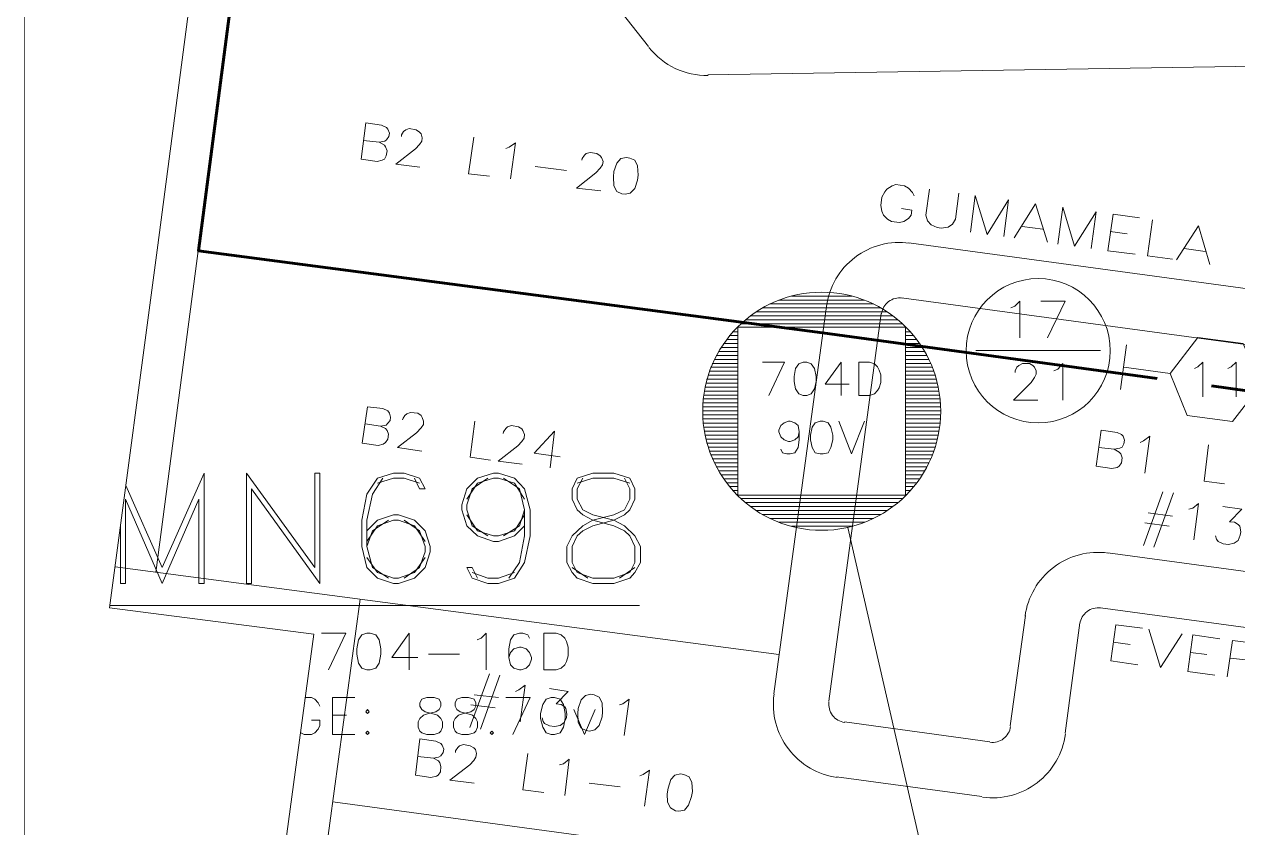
# Model space of a CAD drawing. Header units: millimetres. Extents: x 0.09 to 0.957, y 0.015 to 0.727.
# Drawn here: x 0.0903 to 0.3169, y 0.2107 to 0.3607 of the extents above; entities that cross this region are included whole.
import ezdxf

# ---------------------------------------------------------------- set-up
doc = ezdxf.new("R2010")
doc.units = ezdxf.units.MM
for name, color, linetype in [('PDF_0', 7, 'Continuous'), ('PDF_s48$Actives-PowerSupply', 1, 'Continuous'), ('PDF_s48$BOUNDARY-NODE', 3, 'Continuous'), ('PDF_s48$NAME-ROAD', 7, 'Continuous'), ('PDF_s48$Passives-TapOffs', 7, 'Continuous'), ('PDF_s48$Symbols-EndOfLine', 7, 'Continuous'), ('PDF_s48$Symbols-SelfTerminating', 7, 'Continuous')]:
    doc.layers.add(name, color=color, linetype=linetype)
for name, color, linetype, true_color in [('PDF_s48$Actives-NodeReceiver', 104, 'Continuous', 0x009525), ('PDF_s48$LOTS', 254, 'Continuous', 0xdcdcdc), ('PDF_s48$ROAD', 8, 'Continuous', 0x808080), ('PDF_s48$SDU', 157, 'Continuous', 0x396472)]:
    doc.layers.add(name, color=color, linetype=linetype, true_color=true_color)

msp = doc.modelspace()

# ---------------------------------------------------------------- linework, layer by layer
at = {"layer": 'PDF_0', "lineweight": 0, "const_width": 0.000105595703125}
msp.add_lwpolyline([(0.9565052685546787, 0.7268272021484308), (0.9565052685546787, 0.0151121630859374), (0.0903037158203117, 0.0151121630859374), (0.0903037158203117, 0.7268272021484308)], close=True, dxfattribs=at)
at = {"layer": 'PDF_0', "lineweight": 9}
msp.add_lwpolyline([(0.6410381054687441, 0.1588807128906235), (0.5803205761718697, 0.1354384667968738), (0.551704140624995, 0.1643716894531235), (0.53744872070312, 0.226039580078123), (0.4627925585937457, 0.2089330761718731), (0.4511770312499959, 0.1237173437499989), (0.4172808105468712, 0.0948897167968741), (0.4107338769531213, 0.0434646093749996), (0.3420966699218719, 0.0522290527343745), (0.3133746386718721, 0.0711306835937493), (0.1972193652343732, 0.0858084863281242), (0.1776841601562483, 0.0687019824218744), (0.0976426171874991, 0.0795783398437493), (0.105773486328124, 0.1425133789062487), (0.1343899218749988, 0.1732417285156234), (0.1443159179687486, 0.2468419335937477), (0.106195869140624, 0.2518049316406227), (0.1151715039062489, 0.3194917773437471), (0.1246751171874989, 0.3916136425781214)], dxfattribs=at)
at = {"layer": 'PDF_s48$Actives-NodeReceiver', "lineweight": 18}
for points in [[(0.1092229922255924, 0.2746330010225604), (0.1160162695312489, 0.2593022265624976), (0.1238303515624989, 0.2769367089843724), (0.1238303515624989, 0.2563455468749977), (0.1228799902343739, 0.2563455468749977), (0.1228799902343739, 0.2720793066406225), (0.1160162695312489, 0.2563455468749977), (0.109152548828124, 0.2720793066406225), (0.109152548828124, 0.2563455468749977), (0.108202187499999, 0.2563455468749977), (0.108202187499999, 0.2669349324448504)], [(0.1542419140624986, 0.2661659472656225), (0.1562482324218736, 0.2681722656249975), (0.1592049121093735, 0.2691226269531225), (0.1601552734374985, 0.2691226269531225), (0.1631119531249985, 0.2681722656249975), (0.1651182714843735, 0.2661659472656225), (0.1660686328124985, 0.2632092675781226), (0.1660686328124985, 0.2622589062499976), (0.1651182714843735, 0.2593022265624976), (0.1631119531249985, 0.2572959082031226), (0.1601552734374985, 0.2563455468749977), (0.1592049121093735, 0.2563455468749977), (0.1562482324218736, 0.2572959082031226), (0.1542419140624986, 0.2593022265624976), (0.1532915527343736, 0.2632092675781226), (0.1532915527343736, 0.2681722656249975), (0.1542419140624986, 0.2730296679687475), (0.1562482324218736, 0.2759863476562474), (0.1592049121093735, 0.2769367089843724), (0.1612112304687485, 0.2769367089843724), (0.1640623144531235, 0.2759863476562474), (0.1651182714843735, 0.2739800292968725), (0.1640623144531235, 0.2739800292968725), (0.1631119531249985, 0.2759863476562474)], [(0.1837031152343733, 0.2671163085937475), (0.1818023925781233, 0.2652155859374976), (0.1788457128906233, 0.2641596289062476), (0.1778953515624984, 0.2641596289062476), (0.1749386718749984, 0.2652155859374976), (0.1729323535156234, 0.2671163085937475), (0.1719819921874984, 0.2700729882812475), (0.1719819921874984, 0.2710233496093725), (0.1729323535156234, 0.2739800292968725), (0.1749386718749984, 0.2759863476562474), (0.1778953515624984, 0.2769367089843724), (0.1788457128906233, 0.2769367089843724), (0.1818023925781233, 0.2759863476562474), (0.1837031152343733, 0.2739800292968725), (0.1847590722656233, 0.2700729882812475), (0.1847590722656233, 0.2652155859374976), (0.1837031152343733, 0.2602525878906226), (0.1818023925781233, 0.2572959082031226), (0.1788457128906233, 0.2563455468749977), (0.1768393945312483, 0.2563455468749977), (0.1738827148437484, 0.2572959082031226), (0.1729323535156234, 0.2593022265624976), (0.1738827148437484, 0.2593022265624976), (0.1749386718749984, 0.2572959082031226)], [(0.1582545507812485, 0.2572959082031226), (0.1552978710937486, 0.2593022265624976), (0.1542419140624986, 0.2632092675781226), (0.1542419140624986, 0.2681722656249975), (0.1552978710937486, 0.2730296679687475), (0.1571985937499986, 0.2759863476562474)], [(0.1562482324218736, 0.2750359863281225), (0.1592049121093735, 0.2759863476562474), (0.1612112304687485, 0.2759863476562474), (0.1640623144531235, 0.2750359863281225)], [(0.1768393945312483, 0.2652155859374976), (0.1738827148437484, 0.2671163085937475), (0.1729323535156234, 0.2700729882812475), (0.1729323535156234, 0.2710233496093725), (0.1738827148437484, 0.2739800292968725), (0.1768393945312483, 0.2759863476562474)], [(0.1729323535156234, 0.2720793066406225), (0.1749386718749984, 0.2750359863281225), (0.1778953515624984, 0.2759863476562474), (0.1788457128906233, 0.2759863476562474), (0.1818023925781233, 0.2750359863281225), (0.1837031152343733, 0.2720793066406225)], [(0.1797960742187483, 0.2759863476562474), (0.1827527539062483, 0.2739800292968725), (0.1837031152343733, 0.2700729882812475)], [(0.2023935546874982, 0.2759863476562474), (0.2033439160156231, 0.2739800292968725), (0.2033439160156231, 0.2720793066406225), (0.2023935546874982, 0.2700729882812475), (0.2003872363281232, 0.2691226269531225), (0.1964801953124982, 0.2681722656249975), (0.1945794726562482, 0.2671163085937475), (0.1925731542968732, 0.2652155859374976), (0.1916227929687482, 0.2632092675781226), (0.1916227929687482, 0.2602525878906226), (0.1925731542968732, 0.2583518652343726), (0.1935235156249982, 0.2572959082031226), (0.1964801953124982, 0.2563455468749977), (0.2003872363281232, 0.2563455468749977), (0.2033439160156231, 0.2572959082031226), (0.2042942773437481, 0.2583518652343726), (0.2053502343749981, 0.2602525878906226), (0.2053502343749981, 0.2632092675781226), (0.2042942773437481, 0.2652155859374976), (0.2023935546874982, 0.2671163085937475), (0.2003872363281232, 0.2681722656249975), (0.1964801953124982, 0.2691226269531225), (0.1945794726562482, 0.2700729882812475), (0.1935235156249982, 0.2720793066406225), (0.1935235156249982, 0.2739800292968725), (0.1945794726562482, 0.2759863476562474)], [(0.1935235156249982, 0.2750359863281225), (0.1964801953124982, 0.2759863476562474), (0.2003872363281232, 0.2759863476562474), (0.2033439160156231, 0.2750359863281225)], [(0.1807464355468733, 0.2572959082031226), (0.1827527539062483, 0.2602525878906226), (0.1837031152343733, 0.2652155859374976), (0.1837031152343733, 0.2700729882812475), (0.1827527539062483, 0.2671163085937475), (0.1797960742187483, 0.2652155859374976)], [(0.1542419140624986, 0.2641596289062476), (0.1562482324218736, 0.2671163085937475), (0.1592049121093735, 0.2681722656249975), (0.1601552734374985, 0.2681722656249975), (0.1631119531249985, 0.2671163085937475), (0.1651182714843735, 0.2641596289062476)], [(0.1542419140624986, 0.2632092675781226), (0.1552978710937486, 0.2661659472656225), (0.1582545507812485, 0.2681722656249975)], [(0.1612112304687485, 0.2681722656249975), (0.1640623144531235, 0.2661659472656225), (0.1651182714843735, 0.2632092675781226), (0.1651182714843735, 0.2622589062499976), (0.1640623144531235, 0.2593022265624976), (0.1612112304687485, 0.2572959082031226)], [(0.1837031152343733, 0.2691226269531225), (0.1818023925781233, 0.2661659472656225), (0.1788457128906233, 0.2652155859374976), (0.1778953515624984, 0.2652155859374976), (0.1749386718749984, 0.2661659472656225), (0.1729323535156234, 0.2691226269531225)], [(0.1651182714843735, 0.2612029492187476), (0.1631119531249985, 0.2583518652343726), (0.1601552734374985, 0.2572959082031226), (0.1592049121093735, 0.2572959082031226), (0.1562482324218736, 0.2583518652343726), (0.1542419140624986, 0.2612029492187476)], [(0.1955298339843732, 0.2572959082031226), (0.1925731542968732, 0.2593022265624976)], [(0.2042942773437481, 0.2593022265624976), (0.2014431933593731, 0.2572959082031226)], [(0.1818023925781233, 0.2583518652343726), (0.1788457128906233, 0.2572959082031226), (0.1768393945312483, 0.2572959082031226), (0.1738827148437484, 0.2583518652343726)], [(0.2051390429687481, 0.2522273144531227), (0.1062518793419696, 0.2522273144531227)], [(0.1333234779237854, 0.2482730822976626), (0.1333339648437488, 0.2483202734374977)], [(0.1457942578124987, 0.2470531249999977), (0.1503348730468736, 0.2470531249999977), (0.1470614062499986, 0.2401894042968728)], [(0.1637455273437485, 0.2425125097656227), (0.1588881249999985, 0.2425125097656227), (0.1621615917968735, 0.2470531249999977), (0.1621615917968735, 0.2401894042968728)], [(0.1748330761718734, 0.2457859765624977), (0.1755722460937484, 0.2461027636718727), (0.1765226074218734, 0.2470531249999977), (0.1765226074218734, 0.2401894042968728)], [(0.1807464355468733, 0.2425125097656227), (0.1807464355468733, 0.2440964453124978), (0.1810632226562483, 0.2457859765624977), (0.1816967968749983, 0.2467363378906227), (0.1827527539062483, 0.2470531249999977), (0.1833863281249983, 0.2470531249999977), (0.1843366894531233, 0.2467363378906227), (0.1846534765624983, 0.2461027636718727)], [(0.1715596093749984, 0.2431460839843727), (0.1657518457031235, 0.2431460839843727)], [(0.1427209229005995, 0.2350152148437478), (0.1438935351562487, 0.2350152148437478), (0.1445271093749987, 0.2346984277343728), (0.1451606835937487, 0.2340648535156228), (0.1454774707031237, 0.2334312792968729)], [(0.1520244042968736, 0.2281514941406229), (0.1478005761718736, 0.2281514941406229), (0.1478005761718736, 0.2350152148437478), (0.1520244042968736, 0.2350152148437478)], [(0.1802184570312483, 0.2350152148437478), (0.1847590722656233, 0.2350152148437478), (0.1814856054687483, 0.2281514941406229)], [(0.1504404687499986, 0.2317417480468729), (0.1478005761718736, 0.2317417480468729)], [(0.1969025781249982, 0.2327977050781229), (0.1948962597656232, 0.2281514941406229), (0.1928899414062482, 0.2327977050781229)], [(0.1438935351562487, 0.2307913867187479), (0.1454774707031237, 0.2307913867187479), (0.1454774707031237, 0.2298410253906229), (0.1451606835937487, 0.2291018554687479), (0.1445271093749987, 0.2284682812499979), (0.1438935351562487, 0.2281514941406229), (0.1425207910156237, 0.2281514941406229), (0.1418872167968737, 0.2284682812499979), (0.1418438304460322, 0.2285116676008394)]]:
    msp.add_lwpolyline(points, dxfattribs=at)
for points in [[(0.1454774707031237, 0.2563455468749977), (0.1327003906249988, 0.2739800292968725), (0.1327003906249988, 0.2563455468749977), (0.1317500292968738, 0.2563455468749977), (0.1317500292968738, 0.2769367089843724), (0.1445271093749987, 0.2593022265624976), (0.1445271093749987, 0.2769367089843724), (0.1454774707031237, 0.2769367089843724)], [(0.1964801953124982, 0.2769367089843724), (0.2003872363281232, 0.2769367089843724), (0.2033439160156231, 0.2759863476562474), (0.2042942773437481, 0.2739800292968725), (0.2042942773437481, 0.2720793066406225), (0.2033439160156231, 0.2700729882812475), (0.2023935546874982, 0.2691226269531225), (0.2003872363281232, 0.2681722656249975), (0.1964801953124982, 0.2671163085937475), (0.1945794726562482, 0.2661659472656225), (0.1935235156249982, 0.2652155859374976), (0.1925731542968732, 0.2632092675781226), (0.1925731542968732, 0.2602525878906226), (0.1935235156249982, 0.2583518652343726), (0.1964801953124982, 0.2572959082031226), (0.2003872363281232, 0.2572959082031226), (0.2033439160156231, 0.2583518652343726), (0.2042942773437481, 0.2602525878906226), (0.2042942773437481, 0.2632092675781226), (0.2033439160156231, 0.2652155859374976), (0.2023935546874982, 0.2661659472656225), (0.2003872363281232, 0.2671163085937475), (0.1964801953124982, 0.2681722656249975), (0.1945794726562482, 0.2691226269531225), (0.1935235156249982, 0.2700729882812475), (0.1925731542968732, 0.2720793066406225), (0.1925731542968732, 0.2739800292968725), (0.1935235156249982, 0.2759863476562474)], [(0.1542419140624986, 0.2470531249999977), (0.1548754882812486, 0.2470531249999977), (0.1559314453124986, 0.2467363378906227), (0.1565650195312486, 0.2457859765624977), (0.1568818066406236, 0.2440964453124978), (0.1568818066406236, 0.2431460839843727), (0.1565650195312486, 0.2414565527343728), (0.1559314453124986, 0.2405061914062478), (0.1548754882812486, 0.2401894042968728), (0.1542419140624986, 0.2401894042968728), (0.1532915527343736, 0.2405061914062478), (0.1526579785156236, 0.2414565527343728), (0.1523411914062486, 0.2431460839843727), (0.1523411914062486, 0.2440964453124978), (0.1526579785156236, 0.2457859765624977), (0.1532915527343736, 0.2467363378906227)], [(0.1872933691406233, 0.2470531249999977), (0.1896164746093733, 0.2470531249999977), (0.1905668359374982, 0.2467363378906227), (0.1912004101562482, 0.2461027636718727), (0.1915171972656232, 0.2454691894531227), (0.1918339843749982, 0.2444132324218727), (0.1918339843749982, 0.2428292968749978), (0.1915171972656232, 0.2417733398437478), (0.1912004101562482, 0.2411397656249978), (0.1905668359374982, 0.2405061914062478), (0.1896164746093733, 0.2401894042968728), (0.1872933691406233, 0.2401894042968728)], [(0.1810632226562483, 0.2434628710937478), (0.1816967968749983, 0.2440964453124978), (0.1827527539062483, 0.2444132324218727), (0.1830695410156233, 0.2444132324218727), (0.1840199023437483, 0.2440964453124978), (0.1846534765624983, 0.2434628710937478), (0.1849702636718733, 0.2425125097656227), (0.1849702636718733, 0.2421957226562478), (0.1846534765624983, 0.2411397656249978), (0.1840199023437483, 0.2405061914062478), (0.1830695410156233, 0.2401894042968728), (0.1827527539062483, 0.2401894042968728), (0.1816967968749983, 0.2405061914062478), (0.1810632226562483, 0.2411397656249978), (0.1807464355468733, 0.2425125097656227)], [(0.1654350585937485, 0.2350152148437478), (0.1668078027343734, 0.2350152148437478), (0.1677581640624984, 0.2346984277343728), (0.1680749511718734, 0.2340648535156228), (0.1680749511718734, 0.2334312792968729), (0.1677581640624984, 0.2327977050781229), (0.1671245898437484, 0.2323753222656228), (0.1657518457031235, 0.2320585351562479), (0.1648014843749985, 0.2317417480468729), (0.1641679101562485, 0.2311081738281229), (0.1638511230468735, 0.2304745996093729), (0.1638511230468735, 0.2295242382812479), (0.1641679101562485, 0.2287850683593729), (0.1644846972656235, 0.2284682812499979), (0.1654350585937485, 0.2281514941406229), (0.1668078027343734, 0.2281514941406229), (0.1677581640624984, 0.2284682812499979), (0.1680749511718734, 0.2287850683593729), (0.1683917382812484, 0.2295242382812479), (0.1683917382812484, 0.2304745996093729), (0.1680749511718734, 0.2311081738281229), (0.1674413769531234, 0.2317417480468729), (0.1663854199218735, 0.2320585351562479), (0.1651182714843735, 0.2323753222656228), (0.1644846972656235, 0.2327977050781229), (0.1641679101562485, 0.2334312792968729), (0.1641679101562485, 0.2340648535156228), (0.1644846972656235, 0.2346984277343728)], [(0.1719819921874984, 0.2350152148437478), (0.1732491406249984, 0.2350152148437478), (0.1743050976562484, 0.2346984277343728), (0.1746218847656234, 0.2340648535156228), (0.1746218847656234, 0.2334312792968729), (0.1743050976562484, 0.2327977050781229), (0.1736715234374984, 0.2323753222656228), (0.1722987792968734, 0.2320585351562479), (0.1713484179687484, 0.2317417480468729), (0.1707148437499984, 0.2311081738281229), (0.1703980566406234, 0.2304745996093729), (0.1703980566406234, 0.2295242382812479), (0.1707148437499984, 0.2287850683593729), (0.1710316308593734, 0.2284682812499979), (0.1719819921874984, 0.2281514941406229), (0.1732491406249984, 0.2281514941406229), (0.1743050976562484, 0.2284682812499979), (0.1746218847656234, 0.2287850683593729), (0.1749386718749984, 0.2295242382812479), (0.1749386718749984, 0.2304745996093729), (0.1746218847656234, 0.2311081738281229), (0.1739883105468734, 0.2317417480468729), (0.1729323535156234, 0.2320585351562479), (0.1716652050781234, 0.2323753222656228), (0.1710316308593734, 0.2327977050781229), (0.1707148437499984, 0.2334312792968729), (0.1707148437499984, 0.2340648535156228), (0.1710316308593734, 0.2346984277343728)], [(0.1886661132812483, 0.2350152148437478), (0.1892996874999982, 0.2350152148437478), (0.1903556445312482, 0.2346984277343728), (0.1909892187499982, 0.2337480664062479), (0.1913060058593732, 0.2320585351562479), (0.1913060058593732, 0.2311081738281229), (0.1909892187499982, 0.2295242382812479), (0.1903556445312482, 0.2284682812499979), (0.1892996874999982, 0.2281514941406229), (0.1886661132812483, 0.2281514941406229), (0.1877157519531233, 0.2284682812499979), (0.1870821777343733, 0.2295242382812479), (0.1866597949218733, 0.2311081738281229), (0.1866597949218733, 0.2320585351562479), (0.1870821777343733, 0.2337480664062479), (0.1877157519531233, 0.2346984277343728)], [(0.1543475097656236, 0.2327977050781229), (0.1546642968749986, 0.2323753222656228), (0.1543475097656236, 0.2320585351562479), (0.1540307226562485, 0.2323753222656228)], [(0.1543475097656236, 0.2287850683593729), (0.1546642968749986, 0.2284682812499979), (0.1543475097656236, 0.2281514941406229), (0.1540307226562485, 0.2284682812499979)], [(0.1775785644531234, 0.2287850683593729), (0.1778953515624984, 0.2284682812499979), (0.1775785644531234, 0.2281514941406229), (0.1772617773437484, 0.2284682812499979)]]:
    msp.add_lwpolyline(points, close=True, dxfattribs=at)
at = {"layer": 'PDF_s48$Actives-PowerSupply', "lineweight": 9}
for points in [[(0.2488556640624977, 0.3085098242187472), (0.2295316503906229, 0.3085098242187472)], [(0.2312211816406228, 0.3092489941406222), (0.2471661328124977, 0.3092489941406222)], [(0.2335442871093729, 0.3099881640624971), (0.2448430273437477, 0.3099881640624971)], [(0.2525515136718726, 0.3062923144531222), (0.2258358007812479, 0.3062923144531222)], [(0.2514955566406227, 0.3070314843749972), (0.2268917578124979, 0.3070314843749972)], [(0.2503340039062477, 0.3077706542968722), (0.2280533105468729, 0.3077706542968722)], [(0.2233015039062479, 0.3040748046874972), (0.2235126953124979, 0.3040748046874972)], [(0.2548746191406226, 0.2728184765624975), (0.2548746191406226, 0.3041804003906222), (0.2235126953124979, 0.3041804003906222), (0.2235126953124979, 0.2728184765624975), (0.2235126953124979, 0.3041804003906222), (0.2548746191406226, 0.3041804003906222)], [(0.2543466406249977, 0.3048139746093722), (0.2240406738281229, 0.3048139746093722)], [(0.2535018749999977, 0.3055531445312472), (0.2248854394531229, 0.3055531445312472)], [(0.2550858105468726, 0.3040748046874972), (0.2548746191406226, 0.3040748046874972)], [(0.221400781249998, 0.3018572949218722), (0.2235126953124979, 0.3018572949218722)], [(0.2219287597656229, 0.3025964648437472), (0.2235126953124979, 0.3025964648437472)], [(0.2225623339843729, 0.3033356347656222), (0.2235126953124979, 0.3033356347656222)], [(0.2557193847656226, 0.3033356347656222), (0.2548746191406226, 0.3033356347656222)], [(0.2548746191406226, 0.3025964648437472), (0.2563529589843726, 0.3025964648437472)], [(0.2548746191406226, 0.3018572949218722), (0.2569865332031227, 0.3018572949218722)], [(0.219922441406248, 0.2996397851562472), (0.2235126953124979, 0.2996397851562472)], [(0.220344824218748, 0.3003789550781222), (0.2235126953124979, 0.3003789550781222)], [(0.220872802734373, 0.3011181249999972), (0.2235126953124979, 0.3011181249999972)], [(0.2548746191406226, 0.3011181249999972), (0.2575145117187476, 0.3011181249999972)], [(0.2548746191406226, 0.3003789550781222), (0.2580424902343727, 0.3003789550781222)], [(0.2548746191406226, 0.2996397851562472), (0.2584648730468726, 0.2996397851562472)], [(0.218760888671873, 0.2974222753906223), (0.2235126953124979, 0.2974222753906223)], [(0.2235126953124979, 0.2981614453124972), (0.219183271484373, 0.2981614453124972)], [(0.219500058593748, 0.2989006152343722), (0.2235126953124979, 0.2989006152343722)], [(0.2357617968749978, 0.2976334667968723), (0.2363953710937478, 0.2976334667968723), (0.2372401367187478, 0.2973166796874973), (0.2378737109374978, 0.2964719140624973), (0.2381904980468728, 0.2949935742187473), (0.2381904980468728, 0.2940432128906223), (0.2378737109374978, 0.2926704687499973), (0.2372401367187478, 0.2917201074218723), (0.2363953710937478, 0.2914033203124973), (0.2357617968749978, 0.2914033203124973), (0.2349170312499978, 0.2917201074218723), (0.2342834570312478, 0.2926704687499973), (0.2340722656249978, 0.2940432128906223), (0.2340722656249978, 0.2949935742187473), (0.2342834570312478, 0.2964719140624973), (0.2349170312499978, 0.2973166796874973)], [(0.2461101757812477, 0.2976334667968723), (0.2481164941406227, 0.2976334667968723), (0.2490668554687477, 0.2973166796874973), (0.2495948339843727, 0.2967887011718723), (0.2499116210937477, 0.2961551269531223), (0.2502284082031227, 0.2953103613281223), (0.2502284082031227, 0.2938320214843723), (0.2499116210937477, 0.2928816601562473), (0.2495948339843727, 0.2923536816406223), (0.2490668554687477, 0.2917201074218723), (0.2481164941406227, 0.2914033203124973), (0.2461101757812477, 0.2914033203124973)], [(0.2548746191406226, 0.2989006152343722), (0.2588872558593726, 0.2989006152343722)], [(0.2592040429687476, 0.2981614453124972), (0.2548746191406226, 0.2981614453124972)], [(0.2548746191406226, 0.2974222753906223), (0.2595208300781226, 0.2974222753906223)], [(0.2235126953124979, 0.2952047656249972), (0.218021718749998, 0.2952047656249972)], [(0.218232910156248, 0.2959439355468722), (0.2235126953124979, 0.2959439355468722)], [(0.2235126953124979, 0.2966831054687473), (0.218444101562498, 0.2966831054687473)], [(0.2548746191406226, 0.2966831054687473), (0.2598376171874976, 0.2966831054687473)], [(0.2548746191406226, 0.2959439355468722), (0.2601544042968726, 0.2959439355468722)], [(0.2603655957031226, 0.2952047656249972), (0.2548746191406226, 0.2952047656249972)], [(0.217388144531248, 0.2929872558593723), (0.2235126953124979, 0.2929872558593723)], [(0.2235126953124979, 0.2937264257812473), (0.217599335937498, 0.2937264257812473)], [(0.2235126953124979, 0.2944655957031223), (0.217704931640623, 0.2944655957031223)], [(0.2605767871093726, 0.2944655957031223), (0.2548746191406226, 0.2944655957031223)], [(0.2548746191406226, 0.2937264257812473), (0.2607879785156226, 0.2937264257812473)], [(0.2609991699218726, 0.2929872558593723), (0.2548746191406226, 0.2929872558593723)], [(0.217071357421873, 0.2907697460937473), (0.2235126953124979, 0.2907697460937473)], [(0.2235126953124979, 0.2915089160156223), (0.217176953124998, 0.2915089160156223)], [(0.2235126953124979, 0.2922480859374973), (0.217282548828123, 0.2922480859374973)], [(0.2548746191406226, 0.2922480859374973), (0.2611047656249976, 0.2922480859374973)], [(0.2612103613281226, 0.2915089160156223), (0.2548746191406226, 0.2915089160156223)], [(0.2548746191406226, 0.2907697460937473), (0.2613159570312476, 0.2907697460937473)], [(0.216965761718748, 0.2900305761718723), (0.2235126953124979, 0.2900305761718723)], [(0.216965761718748, 0.2892914062499973), (0.2235126953124979, 0.2892914062499973)], [(0.2235126953124979, 0.2885522363281223), (0.216965761718748, 0.2885522363281223)], [(0.2548746191406226, 0.2900305761718723), (0.2614215527343726, 0.2900305761718723)], [(0.2548746191406226, 0.2892914062499973), (0.2614215527343726, 0.2892914062499973)], [(0.2614215527343726, 0.2885522363281223), (0.2548746191406226, 0.2885522363281223)], [(0.2235126953124979, 0.2878130664062474), (0.216965761718748, 0.2878130664062474)], [(0.216965761718748, 0.2870738964843724), (0.2235126953124979, 0.2870738964843724)], [(0.217071357421873, 0.2862291308593723), (0.2235126953124979, 0.2862291308593723)], [(0.2348114355468728, 0.2836948339843724), (0.2341778613281229, 0.2831668554687474), (0.2333330957031229, 0.2828500683593724), (0.2330163085937479, 0.2828500683593724), (0.2321715429687479, 0.2831668554687474), (0.2315379687499979, 0.2836948339843724), (0.2312211816406228, 0.2846451953124974), (0.2312211816406228, 0.2849619824218724), (0.2315379687499979, 0.2858067480468724), (0.2321715429687479, 0.2863347265624974), (0.2330163085937479, 0.2866515136718724), (0.2333330957031229, 0.2866515136718724), (0.2341778613281229, 0.2863347265624974), (0.2348114355468728, 0.2858067480468724), (0.2350226269531229, 0.2846451953124974)], [(0.2389296679687478, 0.2866515136718724), (0.2394576464843728, 0.2866515136718724), (0.2404080078124978, 0.2863347265624974), (0.2409359863281228, 0.2854899609374973), (0.2412527734374978, 0.2840116210937474), (0.2412527734374978, 0.2831668554687474), (0.2409359863281228, 0.2816885156249974), (0.2404080078124978, 0.2807381542968725), (0.2394576464843728, 0.2805269628906224), (0.2389296679687478, 0.2805269628906224), (0.2379793066406228, 0.2807381542968725), (0.2374513281249978, 0.2816885156249974), (0.2371345410156228, 0.2831668554687474), (0.2371345410156228, 0.2840116210937474), (0.2374513281249978, 0.2854899609374973), (0.2379793066406228, 0.2863347265624974)], [(0.2614215527343726, 0.2878130664062474), (0.2548746191406226, 0.2878130664062474)], [(0.2548746191406226, 0.2870738964843724), (0.2614215527343726, 0.2870738964843724)], [(0.2548746191406226, 0.2862291308593723), (0.2613159570312476, 0.2862291308593723)], [(0.217176953124998, 0.2854899609374973), (0.2235126953124979, 0.2854899609374973)], [(0.2235126953124979, 0.2847507910156224), (0.217282548828123, 0.2847507910156224)], [(0.217388144531248, 0.2840116210937474), (0.2235126953124979, 0.2840116210937474)], [(0.2548746191406226, 0.2854899609374973), (0.2612103613281226, 0.2854899609374973)], [(0.2611047656249976, 0.2847507910156224), (0.2548746191406226, 0.2847507910156224)], [(0.2548746191406226, 0.2840116210937474), (0.2609991699218726, 0.2840116210937474)], [(0.2235126953124979, 0.2832724511718724), (0.217599335937498, 0.2832724511718724)], [(0.217704931640623, 0.2825332812499974), (0.2235126953124979, 0.2825332812499974)], [(0.218021718749998, 0.2817941113281224), (0.2235126953124979, 0.2817941113281224)], [(0.2548746191406226, 0.2832724511718724), (0.2607879785156226, 0.2832724511718724)], [(0.2548746191406226, 0.2825332812499974), (0.2605767871093726, 0.2825332812499974)], [(0.2548746191406226, 0.2817941113281224), (0.2603655957031226, 0.2817941113281224)], [(0.218232910156248, 0.2810549414062474), (0.2235126953124979, 0.2810549414062474)], [(0.2235126953124979, 0.2803157714843724), (0.218444101562498, 0.2803157714843724)], [(0.218760888671873, 0.2795766015624974), (0.2235126953124979, 0.2795766015624974)], [(0.2235126953124979, 0.2788374316406224), (0.219183271484373, 0.2788374316406224)], [(0.2548746191406226, 0.2810549414062474), (0.2601544042968726, 0.2810549414062474)], [(0.2548746191406226, 0.2803157714843724), (0.2598376171874976, 0.2803157714843724)], [(0.2548746191406226, 0.2795766015624974), (0.2595208300781226, 0.2795766015624974)], [(0.2592040429687476, 0.2788374316406224), (0.2548746191406226, 0.2788374316406224)], [(0.219500058593748, 0.2780982617187475), (0.2235126953124979, 0.2780982617187475)], [(0.219922441406248, 0.2773590917968725), (0.2235126953124979, 0.2773590917968725)], [(0.220344824218748, 0.2766199218749974), (0.2235126953124979, 0.2766199218749974)], [(0.2548746191406226, 0.2780982617187475), (0.2588872558593726, 0.2780982617187475)], [(0.2548746191406226, 0.2773590917968725), (0.2584648730468726, 0.2773590917968725)], [(0.2548746191406226, 0.2766199218749974), (0.2580424902343727, 0.2766199218749974)], [(0.220872802734373, 0.2758807519531224), (0.2235126953124979, 0.2758807519531224)], [(0.221400781249998, 0.2751415820312475), (0.2235126953124979, 0.2751415820312475)], [(0.2219287597656229, 0.2744024121093725), (0.2235126953124979, 0.2744024121093725)], [(0.2548746191406226, 0.2758807519531224), (0.2575145117187476, 0.2758807519531224)], [(0.2548746191406226, 0.2751415820312475), (0.2569865332031227, 0.2751415820312475)], [(0.2548746191406226, 0.2744024121093725), (0.2563529589843726, 0.2744024121093725)], [(0.2225623339843729, 0.2736632421874975), (0.2235126953124979, 0.2736632421874975)], [(0.2233015039062479, 0.2729240722656225), (0.2235126953124979, 0.2729240722656225)], [(0.2548746191406226, 0.2728184765624975), (0.2235126953124979, 0.2728184765624975)], [(0.2543466406249977, 0.2721849023437475), (0.2240406738281229, 0.2721849023437475)], [(0.2557193847656226, 0.2736632421874975), (0.2548746191406226, 0.2736632421874975)], [(0.2550858105468726, 0.2729240722656225), (0.2548746191406226, 0.2729240722656225)], [(0.2535018749999977, 0.2714457324218725), (0.2248854394531229, 0.2714457324218725)], [(0.2258358007812479, 0.2707065624999975), (0.2525515136718726, 0.2707065624999975)], [(0.2268917578124979, 0.2699673925781225), (0.2514955566406227, 0.2699673925781225)], [(0.2503340039062477, 0.2692282226562475), (0.2280533105468729, 0.2692282226562475)], [(0.2488556640624977, 0.2684890527343725), (0.2295316503906229, 0.2684890527343725)], [(0.2471661328124977, 0.2677498828124975), (0.2312211816406228, 0.2677498828124975)], [(0.2448430273437477, 0.2670107128906225), (0.2335442871093729, 0.2670107128906225)]]:
    msp.add_lwpolyline(points, close=True, dxfattribs=at)
for points in [[(0.2281589062499979, 0.2976334667968723), (0.2322771386718728, 0.2976334667968723), (0.2293204589843729, 0.2914033203124973)], [(0.2443150488281228, 0.2935152343749973), (0.2398800292968728, 0.2935152343749973), (0.2428367089843728, 0.2976334667968723), (0.2428367089843728, 0.2914033203124973)], [(0.2471661328124977, 0.2866515136718724), (0.2447374316406227, 0.2805269628906224), (0.2424143261718728, 0.2866515136718724)], [(0.2350226269531229, 0.2846451953124974), (0.2350226269531229, 0.2831668554687474), (0.2348114355468728, 0.2816885156249974), (0.2341778613281229, 0.2807381542968725), (0.2333330957031229, 0.2805269628906224), (0.2326995214843729, 0.2805269628906224), (0.2318547558593729, 0.2807381542968725), (0.2315379687499979, 0.2813717285156224)], [(0.2418863476562478, 0.1492715039062487), (0.2652229980468725, 0.1745088769531234), (0.2441038574218727, 0.2667995214843725)]]:
    msp.add_lwpolyline(points, dxfattribs=at)
msp.add_circle((0.2392016068726181, 0.2884816068726175), 0.0222278950805044, dxfattribs=at)
msp.add_circle((0.2392016068726181, 0.2884816068726175), 0.0222278950805044, dxfattribs=at)
at = {"layer": 'PDF_s48$BOUNDARY-NODE', "lineweight": 60}
for points in [[(0.3018647070312472, 0.2945711914062473), (0.2393520507812478, 0.3031244433593722), (0.1227743945312489, 0.3184358203124971), (0.1315388378906238, 0.3851723046874965), (0.1869765820312483, 0.3963654492187463), (0.1846534765624983, 0.442510771484371), (0.1483285546874986, 0.4544430859374958), (0.1603664648437485, 0.5100920214843703)], [(0.3222446777343721, 0.2918257031249973), (0.3120018945312471, 0.2931984472656223)]]:
    msp.add_lwpolyline(points, dxfattribs=at)
at = {"layer": 'PDF_s48$LOTS', "lineweight": 0}
for points in [[(0.1315388378906238, 0.3851723046874965), (0.1148547167968739, 0.2583518652343726)], [(0.1227743945312489, 0.3184358203124971), (0.2393520507812478, 0.3031244433593722)], [(0.1072063777732565, 0.2594253555643571), (0.2312211816406228, 0.2430404882812478)], [(0.1416760253906237, 0.1697570703124984), (0.1529747656249986, 0.2533888671874976)], [(0.3815894628906215, 0.1839068945312483), (0.1479061718749986, 0.215585605468748)]]:
    msp.add_lwpolyline(points, dxfattribs=at)
at = {"layer": 'PDF_s48$NAME-ROAD', "lineweight": 9}
for points in [[(0.2541354492187477, 0.326355498046872), (0.2560361718749976, 0.326038710937497), (0.2559305761718726, 0.325088349609372), (0.2554025976562476, 0.324454775390622), (0.2545578320312476, 0.323926796874997), (0.2537130664062477, 0.323715605468747), (0.2522347265624977, 0.323926796874997), (0.2514955566406227, 0.324349179687497), (0.2507563867187477, 0.325088349609372), (0.2504395996093727, 0.325827519531247), (0.2502284082031227, 0.326883476562497), (0.2504395996093727, 0.328467412109372), (0.2509675781249977, 0.329417773437497), (0.2513899609374977, 0.329945751953122), (0.2523403222656226, 0.330579326171872), (0.2530794921874977, 0.330790517578122), (0.2546634277343727, 0.330579326171872), (0.2554025976562476, 0.330156943359372), (0.2561417675781227, 0.329312177734372), (0.2564585546874976, 0.3286786035156219)], [(0.2648006152343726, 0.3292065820312469), (0.2641670410156226, 0.324349179687497), (0.2636390624999976, 0.323398818359372), (0.2627942968749975, 0.322870839843747), (0.2615271484374976, 0.322659648437497), (0.2607879785156226, 0.322765244140622), (0.2596264257812476, 0.323293222656247), (0.2589928515624976, 0.324032392578122), (0.2586760644531227, 0.325088349609372), (0.2593096386718726, 0.329945751953122)], [(0.2670181249999976, 0.321920478515622), (0.2678628906249976, 0.328784199218747), (0.2700804003906225, 0.321498095703122), (0.2740930371093725, 0.327939433593747), (0.2732482714843725, 0.321075712890622)], [(0.2751489941406224, 0.320864521484372), (0.2791616308593724, 0.327200263671872), (0.2813791406249974, 0.320019755859372)], [(0.2832798632812474, 0.319702968749997), (0.2842302246093724, 0.326566689453122), (0.2864477343749974, 0.3192805859374971), (0.2904603710937473, 0.325721923828122), (0.2895100097656224, 0.3188582031249971)], [(0.2977464746093723, 0.3178022460937471), (0.2926778808593723, 0.3184358203124971), (0.2936282421874972, 0.325299541015622), (0.2985912402343722, 0.324560371093747)], [(0.3047157910156222, 0.3168518847656221), (0.3000695800781222, 0.3174854589843721), (0.3010199414062472, 0.324243583984372)], [(0.2805343749999975, 0.322448457031247), (0.2766273339843725, 0.322976435546872)], [(0.2962681347656222, 0.321603691406247), (0.2931002636718723, 0.322026074218747)], [(0.3054549609374972, 0.3167462890624971), (0.3095731933593722, 0.323082031249997), (0.3116851074218721, 0.3159015234374971)], [(0.3108403417968721, 0.318330224609372), (0.3069333007812472, 0.3188582031249971)], [(0.2982744531249972, 0.2411397656249978), (0.2932058593749973, 0.2418789355468728), (0.2941562207031223, 0.2486370605468728), (0.2991192187499973, 0.2480034863281227)], [(0.3065109179687472, 0.2469475292968728), (0.3024982812499972, 0.2406117871093728), (0.3002807714843722, 0.2477922949218727)], [(0.2967961132812473, 0.2449412109374978), (0.2936282421874972, 0.2453635937499977)], [(0.3126354687499972, 0.2392390429687478), (0.3075668749999972, 0.2398726171874978), (0.3085172363281222, 0.2467363378906227), (0.3135858300781221, 0.2459971679687477)], [(0.3149585742187471, 0.2389222558593728), (0.3159089355468721, 0.2456803808593727), (0.319393593749997, 0.2452579980468728), (0.3205551464843721, 0.2447300195312477), (0.3208719335937471, 0.2443076367187478), (0.321188720703122, 0.2436740624999977), (0.321083124999997, 0.2430404882812478), (0.3205551464843721, 0.2424069140624978), (0.320132763671872, 0.2420901269531228), (0.3189712109374971, 0.2419845312499977), (0.3154865527343721, 0.2424069140624978)], [(0.3111571289062471, 0.2430404882812478), (0.3080948535156222, 0.2434628710937478)]]:
    msp.add_lwpolyline(points, dxfattribs=at)
at = {"layer": 'PDF_s48$Passives-TapOffs', "lineweight": 9}
msp.add_lwpolyline([(0.3074612792968722, 0.2877074707031224), (0.3042934082031222, 0.2955215527343723), (0.3094675976562471, 0.3022796777343722), (0.3179152539062471, 0.3011181249999972), (0.321188720703122, 0.2933040429687473), (0.3159089355468721, 0.2865459179687473)], close=True, dxfattribs=at)
for points in [[(0.3088340234374971, 0.2964719140624973), (0.3094675976562471, 0.2967887011718723), (0.3104179589843721, 0.2976334667968723), (0.3104179589843721, 0.2911921289062473)], [(0.3150641699218721, 0.2964719140624973), (0.3156977441406221, 0.2967887011718723), (0.3166481054687471, 0.2976334667968723), (0.3166481054687471, 0.2911921289062473)]]:
    msp.add_lwpolyline(points, dxfattribs=at)
at = {"layer": 'PDF_s48$ROAD', "lineweight": 0}
for points in [[(0.2068285742187481, 0.3565558691406217), (0.1833863281249983, 0.3863338574218714)], [(0.217916123046873, 0.3512760839843718), (0.4033421777343714, 0.3542327636718717)], [(0.3940497558593714, 0.3011181249999972), (0.2555081933593726, 0.3199141601562471)], [(0.3926770117187464, 0.2908753417968723), (0.2541354492187477, 0.3096713769531221)], [(0.2405136035156228, 0.2343816406249978), (0.2503340039062477, 0.3067146972656221)], [(0.3869748437499964, 0.2492706347656227), (0.2926778808593723, 0.2620477148437476)], [(0.3856020996093715, 0.2390278515624978), (0.2913051367187474, 0.2518049316406227)], [(0.2744098242187475, 0.2297354296874979), (0.2772609082031225, 0.2503265917968727)], [(0.2846526074218724, 0.2283626855468729), (0.2873980957031223, 0.2489538476562477)], [(0.2706083789062475, 0.2267787499999979), (0.2434702832031228, 0.2304745996093729)], [(0.2691300390624975, 0.2165359667968731), (0.2419919433593728, 0.220231816406248)]]:
    msp.add_lwpolyline(points, dxfattribs=at)
msp.add_lwpolyline([(0.2302708203124979, 0.2357543847656228), (0.2400912207031228, 0.3080874414062471, -0.4142135747412945), (0.2556263407879176, 0.3198776138643135)], format="xyb", dxfattribs=at)
for centre, radius, start, end in [((0.2177648063689463, 0.3649360109276846), 0.0137802397018551, 218.2543948623654, 270.9173580449776), ((0.2537744030345329, 0.3062223844709635), 0.003431858517169, 82.27658206750095, 172.2766312775457), ((0.2908399997507833, 0.2483535745461648), 0.013780239323992, 82.27660842334186, 172.2766108428197), ((0.2908399987376499, 0.2483535758772184), 0.0034318585171656, 82.27658206736425, 172.2766312776012), ((0.2439536007468001, 0.2337808298289095), 0.0137802393239926, 172.2766084233451, 262.2766108428174), ((0.2439535994157489, 0.2337808288157781), 0.0034318585171684, 172.276582067415, 262.2766312775553), ((0.271092799113905, 0.2300848176774629), 0.0034318585171636, 262.2765820673998, 352.2766312776359), ((0.2710927981007737, 0.2300848190085185), 0.0137802393239922, 262.2766084233433, 352.2766108428194)]:
    msp.add_arc(centre, radius, start, end, dxfattribs=at)
at = {"layer": 'PDF_s48$SDU', "lineweight": 0}
for points in [[(0.1565650195312486, 0.3387101953124969), (0.1575153808593736, 0.3381822167968719), (0.1577265722656235, 0.3378654296874969), (0.1580433593749985, 0.3371262597656219), (0.1578321679687485, 0.3361758984374969), (0.1575153808593736, 0.3355423242187469), (0.1570929980468735, 0.335331132812497), (0.1561426367187486, 0.3351199414062469), (0.1531859570312486, 0.3355423242187469), (0.1540307226562485, 0.3423004492187469), (0.1569874023437485, 0.3418780664062468), (0.1579377636718735, 0.3414556835937468), (0.1581489550781235, 0.3411388964843718), (0.1584657421874985, 0.3403997265624969), (0.1583601464843735, 0.3397661523437469), (0.1579377636718735, 0.3391325781249969), (0.1576209765624985, 0.3389213867187469), (0.1565650195312486, 0.3387101953124969), (0.1536083398437486, 0.3390269824218719)], [(0.1606832519531235, 0.3397661523437469), (0.1606832519531235, 0.3400829394531218), (0.1611056347656235, 0.3407165136718719), (0.1615280175781235, 0.3410333007812469), (0.1621615917968735, 0.3412444921874969), (0.1634287402343735, 0.3410333007812469), (0.1640623144531235, 0.3406109179687469), (0.1643791015624985, 0.3402941308593719), (0.1645902929687485, 0.3395549609374969), (0.1644846972656235, 0.3389213867187469), (0.1640623144531235, 0.3382878124999969), (0.1633231445312485, 0.3374430468749969), (0.1596272949218735, 0.3345919628906219), (0.1641679101562485, 0.3340639843749969)], [(0.1771561816406233, 0.3323744531249969), (0.1732491406249984, 0.3327968359374969), (0.1741995019531234, 0.3396605566406219)], [(0.1802184570312483, 0.3375486425781219), (0.1808520312499983, 0.3377598339843719), (0.1820135839843733, 0.3386045996093719), (0.1810632226562483, 0.3318464746093719)], [(0.1943682812499982, 0.335331132812497), (0.1944738769531232, 0.3356479199218719), (0.1948962597656232, 0.3362814941406219), (0.1952130468749982, 0.3365982812499969), (0.1959522167968732, 0.3368094726562469), (0.1972193652343732, 0.3365982812499969), (0.1978529394531232, 0.3361758984374969), (0.1980641308593732, 0.3358591113281219), (0.1983809179687482, 0.3351199414062469), (0.1982753222656232, 0.3344863671874969), (0.1978529394531232, 0.3338527929687469), (0.1970081738281232, 0.333008027343747), (0.1934179199218732, 0.330156943359372), (0.1979585351562482, 0.329628964843747)], [(0.1915171972656232, 0.3334304101562469), (0.1857094335937483, 0.3341695800781219)], [(0.1567762109374986, 0.2857011523437474), (0.1577265722656235, 0.2852787695312473), (0.1580433593749985, 0.2848563867187473), (0.1582545507812485, 0.2842228124999973), (0.1581489550781235, 0.2832724511718724), (0.1577265722656235, 0.2826388769531224), (0.1573041894531235, 0.2823220898437474), (0.1563538281249986, 0.2821108984374974), (0.1533971484374986, 0.2825332812499974), (0.1543475097656236, 0.2892914062499973), (0.1571985937499986, 0.2889746191406223), (0.1581489550781235, 0.2885522363281223), (0.1584657421874985, 0.2881298535156224), (0.1586769335937485, 0.2873906835937474), (0.1585713378906235, 0.2867571093749974), (0.1581489550781235, 0.2862291308593723), (0.1578321679687485, 0.2859123437499973), (0.1567762109374986, 0.2857011523437474), (0.1539251269531236, 0.2861235351562474)], [(0.1608944433593735, 0.2868627050781223), (0.1610000390624985, 0.2871794921874973), (0.1613168261718735, 0.2877074707031224), (0.1617392089843735, 0.2880242578124974), (0.1623727832031235, 0.2882354492187473), (0.1637455273437485, 0.2881298535156224), (0.1643791015624985, 0.2877074707031224), (0.1645902929687485, 0.2872850878906223), (0.1648014843749985, 0.2866515136718724), (0.1648014843749985, 0.2860179394531224), (0.1643791015624985, 0.2853843652343724), (0.1635343359374985, 0.2844340039062474), (0.1599440820312485, 0.2816885156249974), (0.1644846972656235, 0.2810549414062474)], [(0.1773673730468733, 0.2793654101562474), (0.1735659277343734, 0.2798933886718724), (0.1744106933593734, 0.2866515136718724)], [(0.1796904785156233, 0.2843284082031224), (0.1797960742187483, 0.2846451953124974), (0.1802184570312483, 0.2852787695312473), (0.1805352441406233, 0.2855955566406223), (0.1812744140624983, 0.2858067480468724), (0.1825415624999983, 0.2855955566406223), (0.1831751367187483, 0.2851731738281224), (0.1833863281249983, 0.2848563867187473), (0.1837031152343733, 0.2841172167968724), (0.1835975195312483, 0.2834836425781224), (0.1831751367187483, 0.2828500683593724), (0.1824359667968733, 0.2820053027343724), (0.1787401171874984, 0.2791542187499974), (0.1832807324218733, 0.2786262402343724)], [(0.1903556445312482, 0.2799989843749974), (0.1854982421874983, 0.2806325585937474), (0.1892996874999982, 0.2847507910156224), (0.1884549218749983, 0.2778870703124974)], [(0.2938394335937473, 0.2813717285156224), (0.2947897949218723, 0.2808437499999974), (0.2951065820312473, 0.2805269628906224), (0.2953177734374973, 0.2797877929687474), (0.2952121777343723, 0.2788374316406224), (0.2947897949218723, 0.2782038574218724), (0.2943674121093723, 0.2779926660156224), (0.2934170507812473, 0.2777814746093725), (0.2904603710937473, 0.2782038574218724), (0.2914107324218723, 0.2849619824218724), (0.2943674121093723, 0.2845395996093724), (0.2952121777343723, 0.2841172167968724), (0.2955289648437473, 0.2838004296874974), (0.2957401562499973, 0.2830612597656224), (0.2956345605468722, 0.2824276855468724), (0.2953177734374973, 0.2817941113281224), (0.2948953906249973, 0.2815829199218724), (0.2938394335937473, 0.2813717285156224), (0.2909883496093723, 0.2816885156249974)], [(0.2986968359374973, 0.2826388769531224), (0.2993304101562472, 0.2829556640624974), (0.3004919628906222, 0.2838004296874974), (0.2995416015624972, 0.2769367089843724)], [(0.3144305957031221, 0.2749303906249975), (0.3106291503906222, 0.2754583691406224), (0.3114739160156221, 0.2822164941406224)], [(0.2993304101562472, 0.2634204589843725), (0.3029206640624972, 0.2734520507812475)], [(0.3012311328124972, 0.2631036718749975), (0.3049269824218722, 0.2732408593749975)], [(0.3077780664062471, 0.2701785839843725), (0.3085172363281222, 0.2703897753906225), (0.3095731933593722, 0.2712345410156225), (0.3087284277343722, 0.2644764160156225)], [(0.3141138085937471, 0.2707065624999975), (0.3177040624999971, 0.2701785839843725), (0.3153809570312471, 0.2678554785156225), (0.3163313183593721, 0.2677498828124975), (0.3169648925781221, 0.2673274999999975), (0.3172816796874971, 0.2670107128906225), (0.3174928710937471, 0.2659547558593726), (0.317387275390622, 0.2653211816406226), (0.3169648925781221, 0.2643708203124976), (0.3162257226562471, 0.2638428417968726), (0.3151697656249971, 0.2636316503906226), (0.3142194042968721, 0.2637372460937475), (0.3132690429687472, 0.2641596289062476), (0.3129522558593721, 0.2645820117187476), (0.3127410644531221, 0.2652155859374976)], [(0.3040822167968722, 0.2670107128906225), (0.2995416015624972, 0.2676442871093725)], [(0.3047157910156222, 0.2689114355468725), (0.3001751757812472, 0.2695450097656225)], [(0.1734603320312484, 0.2294186425781229), (0.1771561816406233, 0.2394502343749978)], [(0.1754666503906234, 0.2291018554687479), (0.1790569042968733, 0.2392390429687478)], [(0.1820135839843733, 0.2361767675781228), (0.1826471582031233, 0.2364935546874978), (0.1838087109374983, 0.2373383203124978), (0.1828583496093733, 0.2304745996093729)], [(0.1883493261718733, 0.2367047460937478), (0.1918339843749982, 0.2361767675781228), (0.1896164746093733, 0.2338536621093729), (0.1905668359374982, 0.2337480664062479), (0.1912004101562482, 0.2333256835937478), (0.1914116015624982, 0.2330088964843728), (0.1916227929687482, 0.2319529394531228), (0.1915171972656232, 0.2313193652343728), (0.1910948144531232, 0.2303690039062479), (0.1903556445312482, 0.2298410253906229), (0.1892996874999982, 0.2296298339843728), (0.1883493261718733, 0.2297354296874979), (0.1873989648437483, 0.2301578124999979), (0.1871877734374983, 0.2305801953124979), (0.1869765820312483, 0.2312137695312479)], [(0.1782121386718733, 0.2331144921874979), (0.1736715234374984, 0.2336424707031228)], [(0.1788457128906233, 0.2350152148437478), (0.1743050976562484, 0.2355431933593728)], [(0.2014431933593731, 0.2336424707031228), (0.2020767675781232, 0.2338536621093729), (0.2032383203124981, 0.2346984277343728), (0.2022879589843731, 0.2279403027343729)], [(0.1667022070312485, 0.2237164746093729), (0.1676525683593735, 0.2231884960937479), (0.1678637597656234, 0.2228717089843729), (0.1680749511718734, 0.222132539062498), (0.1679693554687485, 0.221182177734373), (0.1675469726562484, 0.220548603515623), (0.1672301855468734, 0.220337412109373), (0.1661742285156235, 0.2201262207031229), (0.1633231445312485, 0.220548603515623), (0.1641679101562485, 0.2273067285156229), (0.1671245898437484, 0.2268843457031229), (0.1680749511718734, 0.2264619628906229), (0.1682861425781235, 0.2261451757812479), (0.1686029296874985, 0.2254060058593729), (0.1684973339843734, 0.2247724316406229), (0.1680749511718734, 0.2241388574218729), (0.1676525683593735, 0.2239276660156229), (0.1667022070312485, 0.2237164746093729), (0.1637455273437485, 0.2240332617187479)], [(0.1708204394531234, 0.2247724316406229), (0.1708204394531234, 0.2250892187499978), (0.1712428222656234, 0.225722792968748), (0.1715596093749984, 0.226039580078123), (0.1722987792968734, 0.2262507714843729), (0.1735659277343734, 0.226039580078123), (0.1741995019531234, 0.2256171972656229), (0.1745162890624984, 0.2253004101562479), (0.1747274804687484, 0.2245612402343729), (0.1746218847656234, 0.2239276660156229), (0.1741995019531234, 0.223294091796873), (0.1734603320312484, 0.222449326171873), (0.1697644824218734, 0.219598242187498), (0.1743050976562484, 0.219070263671873)], [(0.1872933691406233, 0.217275136718748), (0.1833863281249983, 0.217803115234373), (0.1843366894531233, 0.2245612402343729)], [(0.1902500488281232, 0.222449326171873), (0.1909892187499982, 0.222660517578123), (0.1920451757812482, 0.2235052832031229), (0.1912004101562482, 0.2167471582031229)], [(0.2052446386718731, 0.2204430078124979), (0.2058782128906231, 0.2206541992187479), (0.2070397656249981, 0.221498964843748), (0.2060894042968731, 0.214740839843748)], [(0.2015487890624982, 0.218331093749998), (0.1957410253906232, 0.219070263671873)]]:
    msp.add_lwpolyline(points, dxfattribs=at)
for points in [[(0.2027103417968731, 0.3358591113281219), (0.2033439160156231, 0.3357535156249969), (0.2042942773437481, 0.335331132812497), (0.2048222558593731, 0.3342751757812469), (0.2049278515624981, 0.3325856445312469), (0.2048222558593731, 0.331635283203122), (0.2042942773437481, 0.3300513476562469), (0.2034495117187481, 0.3292065820312469), (0.2024991503906231, 0.328995390624997), (0.2018655761718731, 0.329100986328122), (0.2009152148437482, 0.329523369140622), (0.2003872363281232, 0.330579326171872), (0.2002816406249981, 0.3322688574218719), (0.2003872363281232, 0.3332192187499969), (0.2009152148437482, 0.3348031542968719), (0.2016543847656231, 0.3356479199218719)], [(0.1960578124999982, 0.2356487890624978), (0.1966913867187482, 0.2355431933593728), (0.1976417480468732, 0.2351208105468729), (0.1981697265624982, 0.2340648535156228), (0.1982753222656232, 0.2323753222656228), (0.1981697265624982, 0.2314249609374979), (0.1976417480468732, 0.2298410253906229), (0.1967969824218732, 0.2289962597656229), (0.1958466210937482, 0.2287850683593729), (0.1952130468749982, 0.2288906640624979), (0.1942626855468732, 0.2293130468749979), (0.1937347070312482, 0.2303690039062479), (0.1936291113281232, 0.2320585351562479), (0.1937347070312482, 0.2330088964843728), (0.1942626855468732, 0.2345928320312478), (0.1951074511718732, 0.2354375976562478)], [(0.212847529296873, 0.2207597949218729), (0.213481103515623, 0.2206541992187479), (0.214431464843748, 0.220231816406248), (0.214959443359373, 0.2191758593749979), (0.215065039062498, 0.217486328124998), (0.214853847656248, 0.2165359667968731), (0.214325869140623, 0.214952031249998), (0.213586699218748, 0.2140016699218731), (0.2125307421874981, 0.213790478515623), (0.2118971679687481, 0.213896074218748), (0.2109468066406231, 0.214424052734373), (0.2104188281249981, 0.215480009765623), (0.210313232421873, 0.217063945312498), (0.2105244238281231, 0.218119902343748), (0.2110524023437481, 0.219703837890623), (0.2117915722656231, 0.220548603515623)]]:
    msp.add_lwpolyline(points, close=True, dxfattribs=at)
at = {"layer": 'PDF_s48$Symbols-EndOfLine', "lineweight": 9}
for points in [[(0.2745154199218724, 0.3077706542968722), (0.2752545898437475, 0.3080874414062471), (0.2762049511718725, 0.3090378027343721), (0.2762049511718725, 0.3021740820312472)], [(0.2801119921874974, 0.3090378027343721), (0.2846526074218724, 0.3090378027343721), (0.2813791406249974, 0.3021740820312472)], [(0.2753601855468725, 0.2957327441406223), (0.2753601855468725, 0.2960495312499973), (0.2756769726562474, 0.2966831054687473), (0.2759937597656225, 0.2969998925781223), (0.2767329296874974, 0.2974222753906223), (0.2780000781249974, 0.2974222753906223), (0.2786336523437474, 0.2969998925781223), (0.2789504394531224, 0.2966831054687473), (0.2792672265624974, 0.2960495312499973), (0.2792672265624974, 0.2954159570312473), (0.2789504394531224, 0.2947823828124973), (0.2783168652343724, 0.2938320214843723), (0.2750433984374974, 0.2905585546874973), (0.2795840136718724, 0.2905585546874973)], [(0.2825406933593724, 0.2960495312499973), (0.2832798632812474, 0.2963663183593723), (0.2842302246093724, 0.2974222753906223), (0.2842302246093724, 0.2905585546874973)]]:
    msp.add_lwpolyline(points, dxfattribs=at)
at = {"layer": 'PDF_s48$Symbols-EndOfLine', "color": 15, "lineweight": 0, "true_color": 0x954a4a}
msp.add_lwpolyline([(0.2913051367187474, 0.2998509765624973), (0.2679684863281225, 0.2998509765624973)], dxfattribs=at)
msp.add_circle((0.2796463999257765, 0.2997808042226509), 0.0134634511484397, dxfattribs=at)
at = {"layer": 'PDF_s48$Symbols-SelfTerminating', "lineweight": 9}
for points in [[(0.2950009863281223, 0.2925648730468723), (0.2961625390624973, 0.3009069335937472)], [(0.2956345605468722, 0.2966831054687473), (0.3042934082031222, 0.2955215527343723)]]:
    msp.add_lwpolyline(points, dxfattribs=at)

doc.saveas('drawing.dxf')
